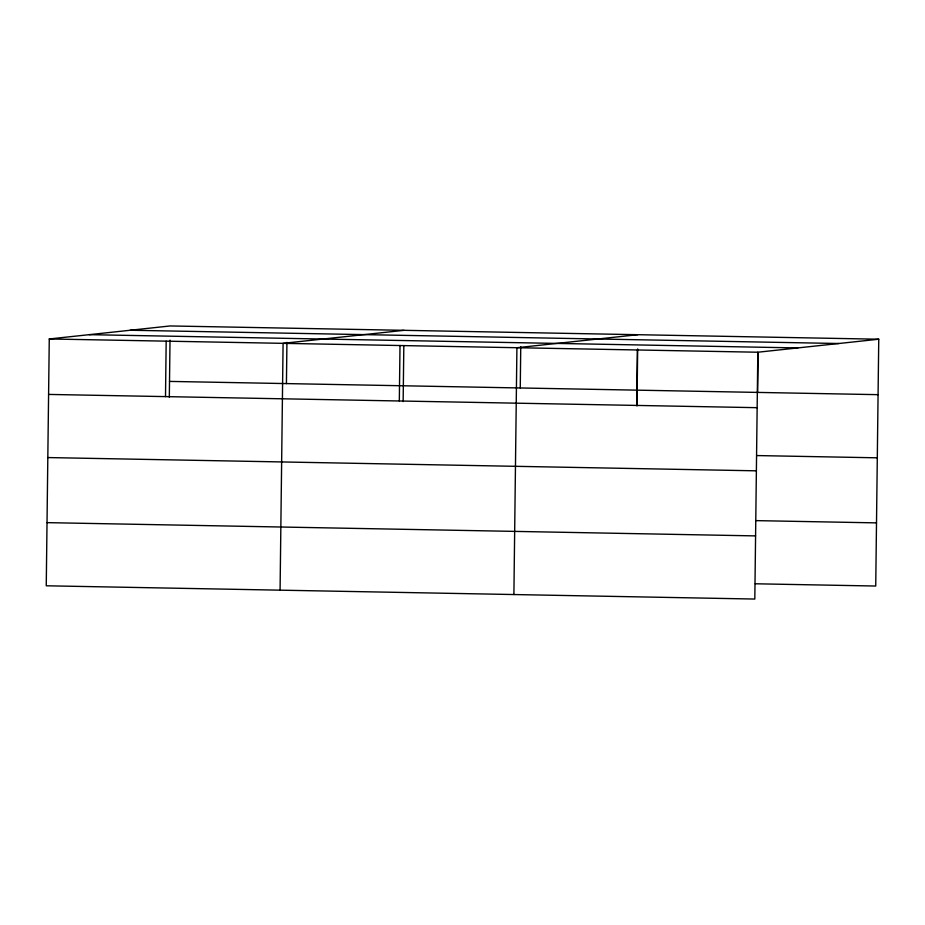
<?xml version="1.0" encoding="UTF-8"?>
<svg xmlns="http://www.w3.org/2000/svg" width="925" height="925" viewBox="0 0 925 925"><rect width="100%" height="100%" fill="white"/><g stroke="black" fill="none" stroke-linecap="round" stroke-linejoin="round"><path stroke-width="1.39" d="M878.75 339.209L170.188 325.947L49.268 338.966L46.25 585.791L754.812 599.053L757.829 352.228L878.75 339.209L875.732 586.034L755.274 583.779M165.506 396.605L166.176 341.152M169.321 397.195L170.015 340.169M280.078 590.162L283.085 343.337L404.017 330.329M286.426 383.586L286.935 342.354M399.322 400.976L400.005 345.534M403.15 401.566L403.82 345.973M513.895 594.544L516.913 347.719L637.845 334.7M520.255 387.968L520.752 346.736M636.689 405.428L637.371 349.974M636.967 405.948L637.672 348.922M757.621 392.408L758.107 352.598M130.286 330.248L838.848 343.51M89.17 334.665L797.732 347.927M49.268 338.966L757.829 352.228M169.518 381.401L878.068 394.663M48.586 394.42L757.147 407.682M756.847 455.562L877.305 457.817M47.811 457.563L756.372 470.825M756.049 520.625L876.507 522.879M47.025 522.637L755.575 535.899"/></g></svg>
